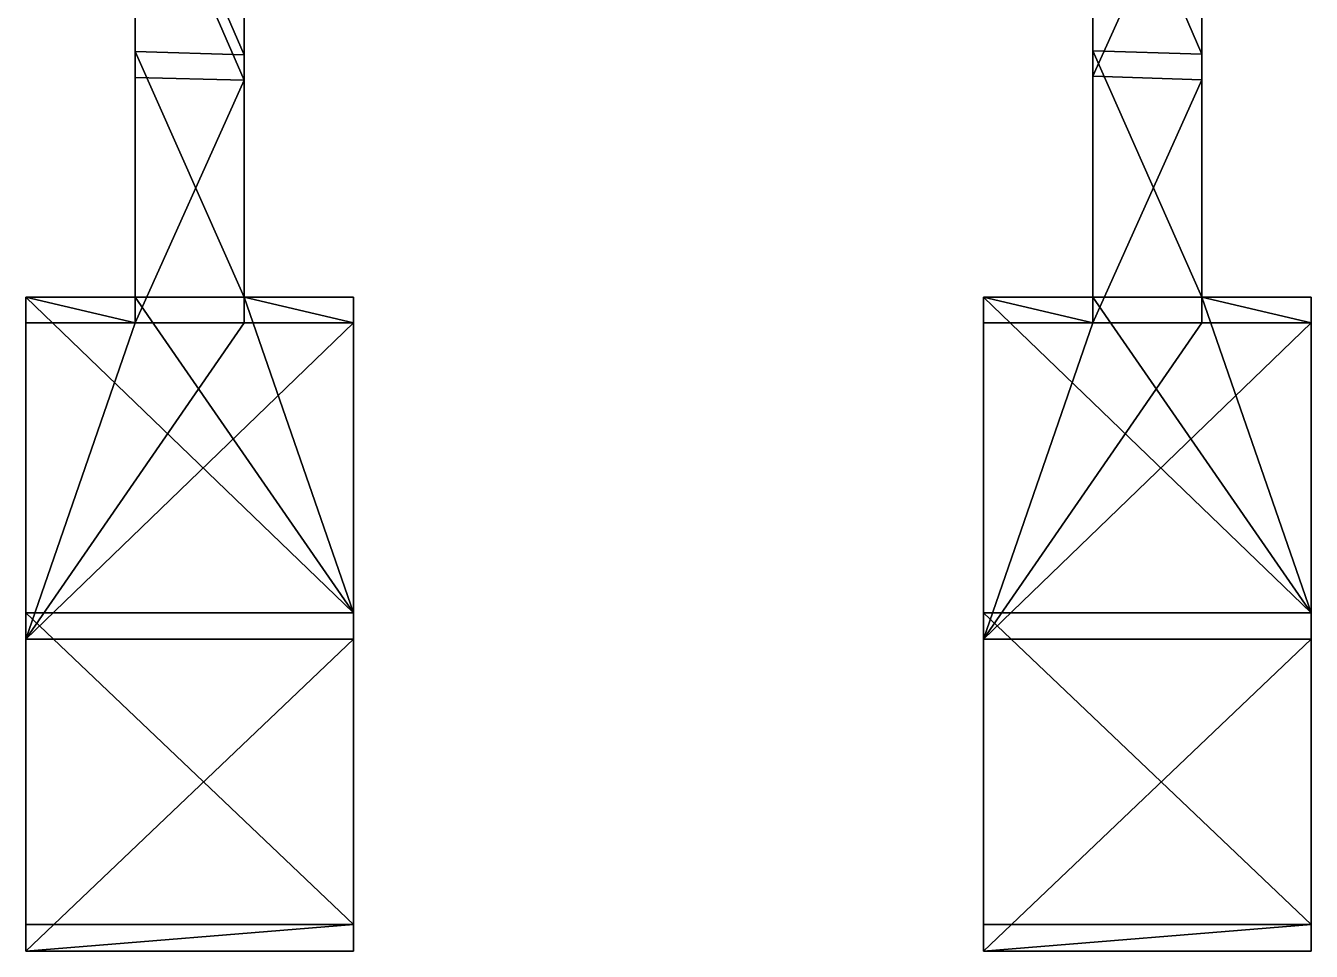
# Model space of a CAD drawing. Header units: inches. Extents: x -754 to 754, y 2181 to 6840.
# Drawn here: x -637 to -323.3, y 2180.8 to 2406.7 of the extents above; entities that cross this region are included whole.
import ezdxf

# ---------------------------------------------------------------- set-up
doc = ezdxf.new("R2010")
doc.units = ezdxf.units.IN
doc.header["$LTSCALE"] = 12.361043
doc.header["$MEASUREMENT"] = 0
for name, color, linetype in [('141', 7, 'CONTINUOUS'), ('142', 7, 'CONTINUOUS'), ('143', 7, 'CONTINUOUS'), ('144', 7, 'CONTINUOUS'), ('145', 7, 'CONTINUOUS'), ('161', 7, 'CONTINUOUS'), ('163', 7, 'CONTINUOUS'), ('164', 7, 'CONTINUOUS'), ('165', 7, 'CONTINUOUS'), ('166', 7, 'CONTINUOUS'), ('167', 7, 'CONTINUOUS'), ('168', 7, 'CONTINUOUS'), ('169', 7, 'CONTINUOUS'), ('175', 7, 'CONTINUOUS'), ('177', 7, 'CONTINUOUS'), ('178', 7, 'CONTINUOUS'), ('45', 7, 'CONTINUOUS'), ('46', 7, 'CONTINUOUS'), ('53', 7, 'CONTINUOUS'), ('54', 7, 'CONTINUOUS')]:
    doc.layers.add(name, color=color, linetype=linetype)

msp = doc.modelspace()

# ---------------------------------------------------------------- linework, layer by layer
at = {"layer": '141', "color": 7, "linetype": 'CONTINUOUS', "true_color": 0xa89b88}
for points in [[(-323.3, 2256.99, 44237.94), (-323.3, 2334.16, 44301.79), (-403.3, 2256.99, 44237.94), (-323.3, 2256.99, 44237.94)], [(-323.3, 2334.16, 44301.79), (-350, 2334.16, 44301.79), (-403.3, 2256.99, 44237.94), (-323.3, 2334.16, 44301.79)], [(-376.6, 2334.16, 44301.79), (-403.3, 2334.16, 44301.79), (-403.3, 2256.99, 44237.94), (-376.6, 2334.16, 44301.79)], [(-350, 2334.16, 44301.79), (-376.6, 2334.16, 44301.79), (-403.3, 2256.99, 44237.94), (-350, 2334.16, 44301.79)], [(-403.3, 2180.84, 44172.89), (-323.3, 2180.84, 44172.89), (-323.3, 2256.99, 44237.94), (-403.3, 2180.84, 44172.89)], [(-403.3, 2180.84, 44172.89), (-323.3, 2256.99, 44237.94), (-403.3, 2256.99, 44237.94), (-403.3, 2180.84, 44172.89)]]:
    msp.add_3dface(points, dxfattribs=at)
at = {"layer": '142', "color": 7, "linetype": 'CONTINUOUS', "true_color": 0xa89b88}
for points in [[(-403.3, 2187.4, 44165.33), (-323.3, 2187.4, 44165.33), (-403.3, 2180.84, 44172.89), (-403.3, 2187.4, 44165.33)], [(-403.3, 2180.84, 44172.89), (-323.3, 2187.4, 44165.33), (-323.3, 2180.84, 44172.89), (-403.3, 2180.84, 44172.89)]]:
    msp.add_3dface(points, dxfattribs=at)
at = {"layer": '143', "color": 7, "linetype": 'CONTINUOUS', "true_color": 0xa89b88}
for points in [[(-323.3, 2263.43, 44230.29), (-323.3, 2340.47, 44294.04), (-323.3, 2256.99, 44237.94), (-323.3, 2263.43, 44230.29)], [(-323.3, 2256.99, 44237.94), (-323.3, 2340.47, 44294.04), (-323.3, 2334.16, 44301.79), (-323.3, 2256.99, 44237.94)], [(-323.3, 2187.4, 44165.33), (-323.3, 2263.43, 44230.29), (-323.3, 2180.84, 44172.89), (-323.3, 2187.4, 44165.33)], [(-323.3, 2180.84, 44172.89), (-323.3, 2263.43, 44230.29), (-323.3, 2256.99, 44237.94), (-323.3, 2180.84, 44172.89)]]:
    msp.add_3dface(points, dxfattribs=at)
at = {"layer": '144', "color": 7, "linetype": 'CONTINUOUS', "true_color": 0xa89b88}
for points in [[(-376.6, 2340.47, 44294.04), (-403.3, 2340.47, 44294.04), (-376.6, 2334.16, 44301.79), (-376.6, 2340.47, 44294.04)], [(-376.6, 2334.16, 44301.79), (-403.3, 2340.47, 44294.04), (-403.3, 2334.16, 44301.79), (-376.6, 2334.16, 44301.79)], [(-323.3, 2340.47, 44294.04), (-350, 2340.47, 44294.04), (-323.3, 2334.16, 44301.79), (-323.3, 2340.47, 44294.04)], [(-323.3, 2334.16, 44301.79), (-350, 2340.47, 44294.04), (-350, 2334.16, 44301.79), (-323.3, 2334.16, 44301.79)]]:
    msp.add_3dface(points, dxfattribs=at)
at = {"layer": '145', "color": 7, "linetype": 'CONTINUOUS', "true_color": 0xa89b88}
for points in [[(-403.3, 2340.47, 44294.04), (-403.3, 2263.43, 44230.29), (-403.3, 2256.99, 44237.94), (-403.3, 2340.47, 44294.04)], [(-403.3, 2334.16, 44301.79), (-403.3, 2340.47, 44294.04), (-403.3, 2256.99, 44237.94), (-403.3, 2334.16, 44301.79)], [(-403.3, 2263.43, 44230.29), (-403.3, 2187.4, 44165.33), (-403.3, 2256.99, 44237.94), (-403.3, 2263.43, 44230.29)], [(-403.3, 2187.4, 44165.33), (-403.3, 2180.84, 44172.89), (-403.3, 2256.99, 44237.94), (-403.3, 2187.4, 44165.33)]]:
    msp.add_3dface(points, dxfattribs=at)
at = {"layer": '161', "color": 7, "linetype": 'CONTINUOUS', "true_color": 0xa89b88}
for points in [[(-610.3, 2454.55, 44397.43), (-610.3, 2394.06, 44349.97), (-583.7, 2393.36, 44349.42), (-610.3, 2454.55, 44397.43)], [(-610.3, 2454.55, 44397.43), (-583.7, 2393.36, 44349.42), (-583.7, 2453.12, 44396.32), (-610.3, 2454.55, 44397.43)], [(-610.3, 2394.06, 44349.97), (-610.3, 2334.16, 44301.79), (-583.7, 2393.36, 44349.42), (-610.3, 2394.06, 44349.97)], [(-610.3, 2334.16, 44301.79), (-583.7, 2334.16, 44301.79), (-583.7, 2393.36, 44349.42), (-610.3, 2334.16, 44301.79)]]:
    msp.add_3dface(points, dxfattribs=at)
at = {"layer": '163', "color": 7, "linetype": 'CONTINUOUS', "true_color": 0xa89b88}
for points in [[(-610.3, 2460.77, 44389.6), (-610.3, 2400.34, 44342.19), (-610.3, 2454.55, 44397.43), (-610.3, 2460.77, 44389.6)], [(-610.3, 2454.55, 44397.43), (-610.3, 2400.34, 44342.19), (-610.3, 2394.06, 44349.97), (-610.3, 2454.55, 44397.43)], [(-610.3, 2400.34, 44342.19), (-610.3, 2340.47, 44294.04), (-610.3, 2394.06, 44349.97), (-610.3, 2400.34, 44342.19)], [(-610.3, 2394.06, 44349.97), (-610.3, 2340.47, 44294.04), (-610.3, 2334.16, 44301.79), (-610.3, 2394.06, 44349.97)]]:
    msp.add_3dface(points, dxfattribs=at)
at = {"layer": '164', "color": 7, "linetype": 'CONTINUOUS', "true_color": 0xa89b88}
for points in [[(-583.7, 2399.59, 44341.59), (-583.7, 2459.26, 44388.43), (-583.7, 2453.12, 44396.32), (-583.7, 2399.59, 44341.59)], [(-583.7, 2393.36, 44349.42), (-583.7, 2399.59, 44341.59), (-583.7, 2453.12, 44396.32), (-583.7, 2393.36, 44349.42)], [(-583.7, 2340.47, 44294.04), (-583.7, 2399.59, 44341.59), (-583.7, 2334.16, 44301.79), (-583.7, 2340.47, 44294.04)], [(-583.7, 2334.16, 44301.79), (-583.7, 2399.59, 44341.59), (-583.7, 2393.36, 44349.42), (-583.7, 2334.16, 44301.79)]]:
    msp.add_3dface(points, dxfattribs=at)
at = {"layer": '165', "color": 7, "linetype": 'CONTINUOUS', "true_color": 0xa89b88}
for points in [[(-583.7, 2334.16, 44301.79), (-610.3, 2334.16, 44301.79), (-637, 2256.99, 44237.94), (-583.7, 2334.16, 44301.79)], [(-610.3, 2334.16, 44301.79), (-637, 2334.16, 44301.79), (-637, 2256.99, 44237.94), (-610.3, 2334.16, 44301.79)], [(-557, 2334.16, 44301.79), (-583.7, 2334.16, 44301.79), (-637, 2256.99, 44237.94), (-557, 2334.16, 44301.79)], [(-557, 2334.16, 44301.79), (-637, 2256.99, 44237.94), (-557, 2256.99, 44237.94), (-557, 2334.16, 44301.79)], [(-637, 2256.99, 44237.94), (-637, 2180.84, 44172.89), (-557, 2256.99, 44237.94), (-637, 2256.99, 44237.94)], [(-637, 2180.84, 44172.89), (-557, 2180.84, 44172.89), (-557, 2256.99, 44237.94), (-637, 2180.84, 44172.89)]]:
    msp.add_3dface(points, dxfattribs=at)
at = {"layer": '166', "color": 7, "linetype": 'CONTINUOUS', "true_color": 0xa89b88}
for points in [[(-610.3, 2334.16, 44301.79), (-610.3, 2340.47, 44294.04), (-637, 2340.47, 44294.04), (-610.3, 2334.16, 44301.79)], [(-610.3, 2334.16, 44301.79), (-637, 2340.47, 44294.04), (-637, 2334.16, 44301.79), (-610.3, 2334.16, 44301.79)], [(-583.7, 2340.47, 44294.04), (-583.7, 2334.16, 44301.79), (-557, 2334.16, 44301.79), (-583.7, 2340.47, 44294.04)], [(-557, 2340.47, 44294.04), (-583.7, 2340.47, 44294.04), (-557, 2334.16, 44301.79), (-557, 2340.47, 44294.04)]]:
    msp.add_3dface(points, dxfattribs=at)
at = {"layer": '167', "color": 7, "linetype": 'CONTINUOUS', "true_color": 0xa89b88}
for points in [[(-637, 2340.47, 44294.04), (-637, 2263.43, 44230.29), (-637, 2334.16, 44301.79), (-637, 2340.47, 44294.04)], [(-637, 2334.16, 44301.79), (-637, 2263.43, 44230.29), (-637, 2256.99, 44237.94), (-637, 2334.16, 44301.79)], [(-637, 2263.43, 44230.29), (-637, 2187.4, 44165.33), (-637, 2256.99, 44237.94), (-637, 2263.43, 44230.29)], [(-637, 2256.99, 44237.94), (-637, 2187.4, 44165.33), (-637, 2180.84, 44172.89), (-637, 2256.99, 44237.94)]]:
    msp.add_3dface(points, dxfattribs=at)
at = {"layer": '168', "color": 7, "linetype": 'CONTINUOUS', "true_color": 0xa89b88}
for points in [[(-637, 2187.4, 44165.33), (-557, 2187.4, 44165.33), (-637, 2180.84, 44172.89), (-637, 2187.4, 44165.33)], [(-637, 2180.84, 44172.89), (-557, 2187.4, 44165.33), (-557, 2180.84, 44172.89), (-637, 2180.84, 44172.89)]]:
    msp.add_3dface(points, dxfattribs=at)
at = {"layer": '169', "color": 7, "linetype": 'CONTINUOUS', "true_color": 0xa89b88}
for points in [[(-557, 2263.43, 44230.29), (-557, 2340.47, 44294.04), (-557, 2256.99, 44237.94), (-557, 2263.43, 44230.29)], [(-557, 2340.47, 44294.04), (-557, 2334.16, 44301.79), (-557, 2256.99, 44237.94), (-557, 2340.47, 44294.04)], [(-557, 2187.4, 44165.33), (-557, 2263.43, 44230.29), (-557, 2256.99, 44237.94), (-557, 2187.4, 44165.33)], [(-557, 2180.84, 44172.89), (-557, 2187.4, 44165.33), (-557, 2256.99, 44237.94), (-557, 2180.84, 44172.89)]]:
    msp.add_3dface(points, dxfattribs=at)
at = {"layer": '175', "color": 7, "linetype": 'CONTINUOUS', "true_color": 0xa89b88}
for points in [[(-376.6, 2455.09, 44397.85), (-376.6, 2394.33, 44350.19), (-350, 2453.33, 44396.49), (-376.6, 2455.09, 44397.85)], [(-376.6, 2394.33, 44350.19), (-350, 2393.46, 44349.5), (-350, 2453.33, 44396.49), (-376.6, 2394.33, 44350.19)], [(-376.6, 2394.33, 44350.19), (-376.6, 2334.16, 44301.79), (-350, 2393.46, 44349.5), (-376.6, 2394.33, 44350.19)], [(-376.6, 2334.16, 44301.79), (-350, 2334.16, 44301.79), (-350, 2393.46, 44349.5), (-376.6, 2334.16, 44301.79)]]:
    msp.add_3dface(points, dxfattribs=at)
at = {"layer": '177', "color": 7, "linetype": 'CONTINUOUS', "true_color": 0xa89b88}
for points in [[(-376.6, 2461.23, 44389.96), (-376.6, 2400.56, 44342.37), (-376.6, 2455.09, 44397.85), (-376.6, 2461.23, 44389.96)], [(-376.6, 2455.09, 44397.85), (-376.6, 2400.56, 44342.37), (-376.6, 2394.33, 44350.19), (-376.6, 2455.09, 44397.85)], [(-376.6, 2400.56, 44342.37), (-376.6, 2340.47, 44294.04), (-376.6, 2394.33, 44350.19), (-376.6, 2400.56, 44342.37)], [(-376.6, 2340.47, 44294.04), (-376.6, 2334.16, 44301.79), (-376.6, 2394.33, 44350.19), (-376.6, 2340.47, 44294.04)]]:
    msp.add_3dface(points, dxfattribs=at)
at = {"layer": '178', "color": 7, "linetype": 'CONTINUOUS', "true_color": 0xa89b88}
for points in [[(-350, 2399.69, 44341.67), (-350, 2459.47, 44388.59), (-350, 2453.33, 44396.49), (-350, 2399.69, 44341.67)], [(-350, 2393.46, 44349.5), (-350, 2399.69, 44341.67), (-350, 2453.33, 44396.49), (-350, 2393.46, 44349.5)], [(-350, 2334.16, 44301.79), (-350, 2340.47, 44294.04), (-350, 2399.69, 44341.67), (-350, 2334.16, 44301.79)], [(-350, 2334.16, 44301.79), (-350, 2399.69, 44341.67), (-350, 2393.46, 44349.5), (-350, 2334.16, 44301.79)]]:
    msp.add_3dface(points, dxfattribs=at)
at = {"layer": '45', "color": 7, "linetype": 'CONTINUOUS', "true_color": 0xa89b88}
for points in [[(-376.6, 2400.56, 44342.37), (-376.6, 2461.23, 44389.96), (-350, 2399.69, 44341.67), (-376.6, 2400.56, 44342.37)], [(-350, 2399.69, 44341.67), (-376.6, 2461.23, 44389.96), (-350, 2459.47, 44388.59), (-350, 2399.69, 44341.67)], [(-350, 2340.47, 44294.04), (-376.6, 2340.47, 44294.04), (-376.6, 2400.56, 44342.37), (-350, 2340.47, 44294.04)], [(-350, 2340.47, 44294.04), (-376.6, 2400.56, 44342.37), (-350, 2399.69, 44341.67), (-350, 2340.47, 44294.04)]]:
    msp.add_3dface(points, dxfattribs=at)
at = {"layer": '46', "color": 7, "linetype": 'CONTINUOUS', "true_color": 0xa89b88}
for points in [[(-403.3, 2340.47, 44294.04), (-376.6, 2340.47, 44294.04), (-323.3, 2263.43, 44230.29), (-403.3, 2340.47, 44294.04)], [(-403.3, 2263.43, 44230.29), (-403.3, 2340.47, 44294.04), (-323.3, 2263.43, 44230.29), (-403.3, 2263.43, 44230.29)], [(-376.6, 2340.47, 44294.04), (-350, 2340.47, 44294.04), (-323.3, 2263.43, 44230.29), (-376.6, 2340.47, 44294.04)], [(-323.3, 2263.43, 44230.29), (-350, 2340.47, 44294.04), (-323.3, 2340.47, 44294.04), (-323.3, 2263.43, 44230.29)], [(-403.3, 2187.4, 44165.33), (-403.3, 2263.43, 44230.29), (-323.3, 2187.4, 44165.33), (-403.3, 2187.4, 44165.33)], [(-323.3, 2187.4, 44165.33), (-403.3, 2263.43, 44230.29), (-323.3, 2263.43, 44230.29), (-323.3, 2187.4, 44165.33)]]:
    msp.add_3dface(points, dxfattribs=at)
at = {"layer": '53', "color": 7, "linetype": 'CONTINUOUS', "true_color": 0xa89b88}
for points in [[(-610.3, 2400.34, 44342.19), (-610.3, 2460.77, 44389.6), (-583.7, 2399.59, 44341.59), (-610.3, 2400.34, 44342.19)], [(-583.7, 2399.59, 44341.59), (-610.3, 2460.77, 44389.6), (-583.7, 2459.26, 44388.43), (-583.7, 2399.59, 44341.59)], [(-610.3, 2340.47, 44294.04), (-610.3, 2400.34, 44342.19), (-583.7, 2340.47, 44294.04), (-610.3, 2340.47, 44294.04)], [(-583.7, 2340.47, 44294.04), (-610.3, 2400.34, 44342.19), (-583.7, 2399.59, 44341.59), (-583.7, 2340.47, 44294.04)]]:
    msp.add_3dface(points, dxfattribs=at)
at = {"layer": '54', "color": 7, "linetype": 'CONTINUOUS', "true_color": 0xa89b88}
for points in [[(-637, 2340.47, 44294.04), (-610.3, 2340.47, 44294.04), (-557, 2263.43, 44230.29), (-637, 2340.47, 44294.04)], [(-637, 2263.43, 44230.29), (-637, 2340.47, 44294.04), (-557, 2263.43, 44230.29), (-637, 2263.43, 44230.29)], [(-610.3, 2340.47, 44294.04), (-583.7, 2340.47, 44294.04), (-557, 2263.43, 44230.29), (-610.3, 2340.47, 44294.04)], [(-557, 2263.43, 44230.29), (-583.7, 2340.47, 44294.04), (-557, 2340.47, 44294.04), (-557, 2263.43, 44230.29)], [(-637, 2187.4, 44165.33), (-637, 2263.43, 44230.29), (-557, 2187.4, 44165.33), (-637, 2187.4, 44165.33)], [(-557, 2187.4, 44165.33), (-637, 2263.43, 44230.29), (-557, 2263.43, 44230.29), (-557, 2187.4, 44165.33)]]:
    msp.add_3dface(points, dxfattribs=at)

doc.saveas('drawing.dxf')
